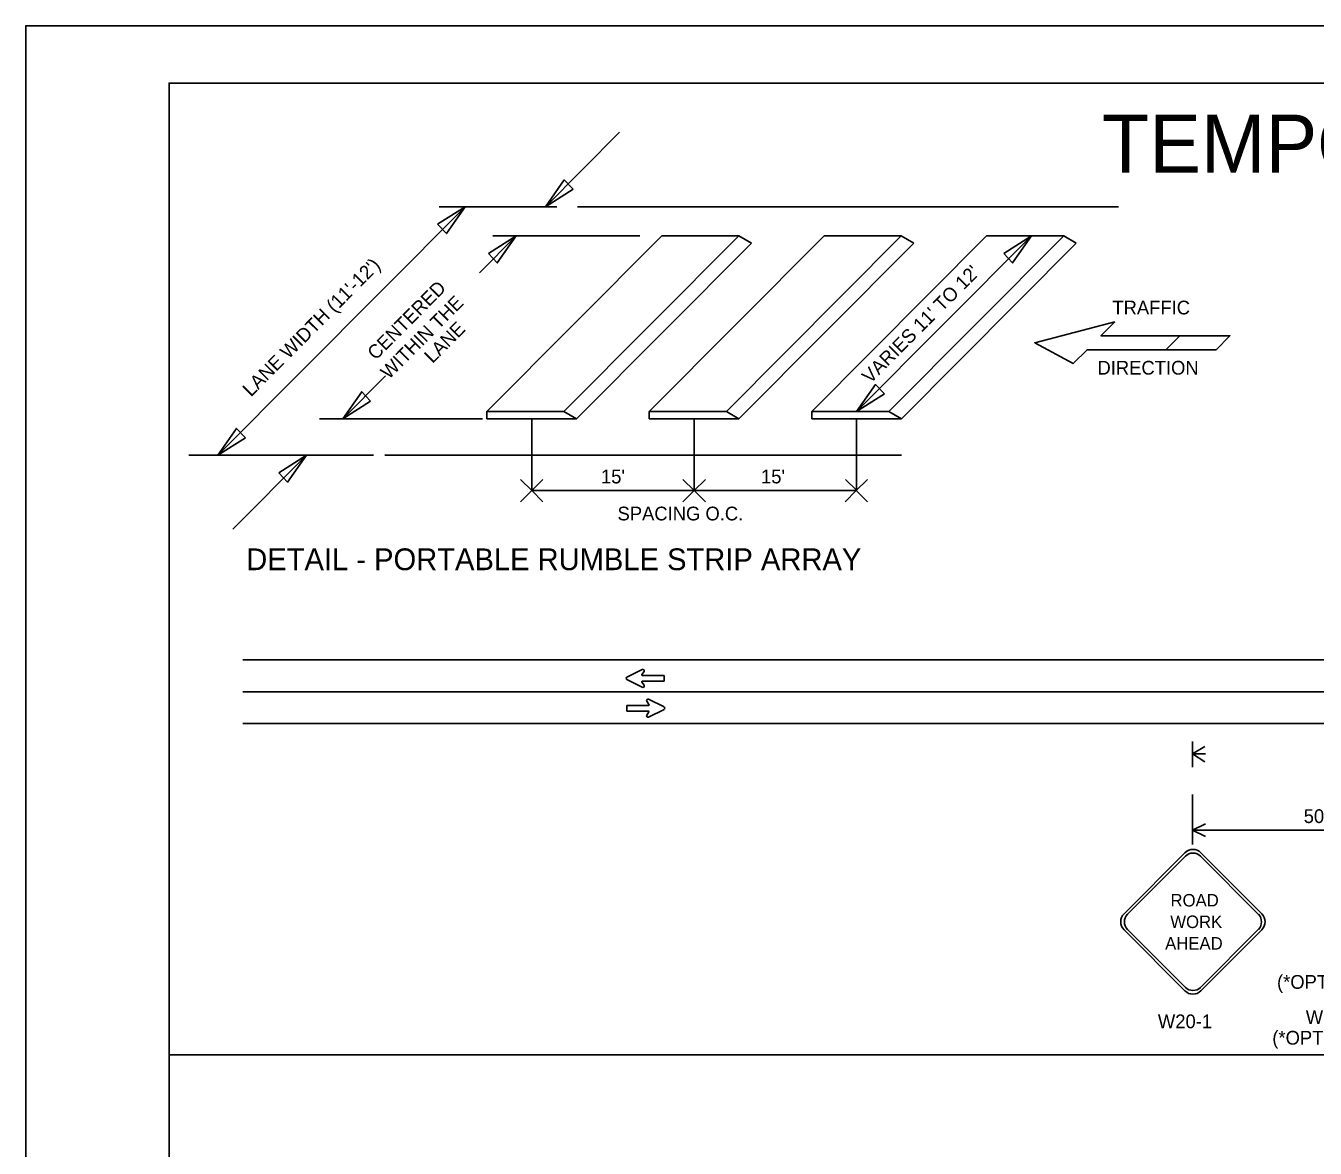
# Model space of a CAD drawing. Extents: x 0 to 34, y 0 to 22.
# Drawn here: x 0 to 11.25, y 12.21 to 22 of the extents above; entities that cross this region are included whole.
import ezdxf

# ---------------------------------------------------------------- set-up
doc = ezdxf.new("R2010")
doc.units = 0
for name, color, linetype in [('ANNO-SHT', 7, 'Continuous'), ('Level 1', 7, 'Continuous'), ('PlotBorder', 7, 'Continuous'), ('SHT-BNDRY', 7, 'Continuous'), ('SHT-FENCE', 7, 'Continuous')]:
    doc.layers.add(name, color=color, linetype=linetype)

msp = doc.modelspace()

# ---------------------------------------------------------------- linework, layer by layer
at = {"layer": 'Level 1'}
for p, q in [((4.532, 20.423), (5.18, 21.073)), ((3.834, 20.423), (1.674, 18.254)), ((4.633, 20.423), (3.606, 20.423)), ((5.547, 20.423), (4.811, 20.423)), ((9.163, 20.423), (5.547, 20.423)), ((9.163, 20.423), (9.532, 20.423)), ((3.957, 19.846), (4.278, 20.168)), ((5.547, 20.168), (4.022, 18.637)), ((5.357, 20.168), (4.075, 20.168)), ((6.22, 20.168), (4.694, 18.637)), ((6.964, 20.168), (5.439, 18.637)), ((6.22, 20.168), (5.547, 20.168)), ((7.637, 20.168), (6.111, 18.637)), ((6.33, 20.104), (6.22, 20.168)), ((8.381, 20.168), (6.856, 18.637)), ((7.637, 20.168), (6.964, 20.168)), ((8.772, 20.168), (7.247, 18.637)), ((9.054, 20.168), (7.528, 18.637)), ((7.746, 20.104), (7.637, 20.168)), ((9.054, 20.168), (8.381, 20.168)), ((9.163, 20.104), (9.054, 20.168)), ((4.804, 18.573), (6.33, 20.104)), ((6.221, 18.573), (7.746, 20.104)), ((7.638, 18.573), (9.163, 20.104)), ((9.499, 19.419), (8.801, 19.236)), ((9.378, 19.297), (9.499, 19.419)), ((8.801, 19.236), (9.135, 19.054)), ((10.067, 19.297), (9.378, 19.297)), ((9.945, 19.175), (10.067, 19.297)), ((10.067, 19.297), (10.503, 19.297)), ((10.382, 19.175), (10.503, 19.297)), ((9.135, 19.054), (9.257, 19.175)), ((9.945, 19.175), (9.257, 19.175)), ((9.945, 19.175), (10.382, 19.175)), ((2.765, 18.573), (3.138, 18.946)), ((3.984, 18.573), (2.562, 18.573)), ((3.548, 18.573), (3.577, 18.573)), ((4.694, 18.637), (4.022, 18.637)), ((4.022, 18.637), (4.022, 18.573)), ((4.804, 18.573), (4.022, 18.573)), ((4.413, 18.573), (4.413, 17.946)), ((4.804, 18.573), (4.694, 18.637)), ((6.111, 18.637), (5.439, 18.637)), ((5.439, 18.637), (5.439, 18.573)), ((6.221, 18.573), (5.439, 18.573)), ((5.83, 18.573), (5.83, 18.254)), ((6.221, 18.573), (6.111, 18.637)), ((7.528, 18.637), (6.856, 18.637)), ((6.856, 18.637), (6.856, 18.573)), ((7.638, 18.573), (6.856, 18.573)), ((7.247, 18.573), (7.247, 17.946)), ((7.638, 18.573), (7.528, 18.637)), ((3.032, 18.254), (1.422, 18.254)), ((1.806, 17.61), (2.448, 18.254)), ((4.022, 18.254), (3.133, 18.254)), ((7.638, 18.254), (4.022, 18.254)), ((5.83, 18.254), (5.83, 17.946)), ((4.413, 17.946), (4.315, 18.044)), ((4.413, 17.946), (4.511, 18.044)), ((5.83, 17.946), (5.732, 18.044)), ((5.83, 17.946), (5.928, 18.044)), ((7.249, 17.946), (7.151, 18.044)), ((7.244, 17.946), (7.342, 18.044)), ((4.315, 17.848), (4.413, 17.946)), ((7.247, 17.946), (4.413, 17.946)), ((4.511, 17.848), (4.413, 17.946)), ((5.732, 17.848), (5.83, 17.946)), ((5.928, 17.848), (5.83, 17.946)), ((7.146, 17.848), (7.244, 17.946)), ((7.342, 17.848), (7.244, 17.946)), ((1.894, 16.471), (18.088, 16.471)), ((1.894, 16.471), (18.741, 16.471)), ((5.244, 16.319), (5.377, 16.386)), ((5.244, 16.319), (5.377, 16.386)), ((5.393, 16.368), (5.375, 16.341)), ((5.393, 16.368), (5.375, 16.341)), ((5.567, 16.333), (5.379, 16.333)), ((5.379, 16.333), (5.567, 16.333)), ((5.567, 16.283), (5.567, 16.333)), ((5.567, 16.333), (5.567, 16.283)), ((5.243, 16.297), (5.377, 16.23)), ((5.377, 16.23), (5.243, 16.297)), ((5.369, 16.234), (5.369, 16.234)), ((5.393, 16.248), (5.375, 16.276)), ((5.375, 16.276), (5.393, 16.248)), ((5.567, 16.283), (5.378, 16.283)), ((5.567, 16.283), (5.378, 16.283)), ((1.894, 16.192), (18.088, 16.192)), ((1.894, 16.192), (18.741, 16.192)), ((5.417, 16.108), (5.436, 16.08)), ((5.436, 16.08), (5.417, 16.108)), ((5.567, 16.059), (5.433, 16.126)), ((5.433, 16.126), (5.567, 16.059)), ((5.441, 16.122), (5.441, 16.122)), ((5.243, 16.072), (5.432, 16.072)), ((5.243, 16.072), (5.243, 16.023)), ((5.243, 16.023), (5.243, 16.072)), ((5.243, 16.072), (5.432, 16.072)), ((5.243, 16.023), (5.432, 16.023)), ((5.432, 16.023), (5.243, 16.023)), ((5.417, 15.987), (5.436, 16.015)), ((5.417, 15.987), (5.436, 16.015)), ((5.567, 16.037), (5.433, 15.969)), ((5.567, 16.037), (5.433, 15.969)), ((1.894, 15.914), (18.088, 15.914)), ((1.894, 15.914), (18.741, 15.914)), ((10.178, 15.757), (10.178, 15.646)), ((10.178, 15.651), (10.285, 15.714)), ((10.178, 15.651), (10.284, 15.579)), ((10.178, 15.649), (10.29, 15.649)), ((10.178, 15.646), (10.178, 15.534)), ((10.178, 15.534), (10.178, 15.534)), ((10.178, 15.294), (10.178, 14.984)), ((10.178, 14.985), (10.178, 14.984)), ((10.178, 14.984), (12.492, 14.984)), ((10.178, 14.984), (10.178, 14.86)), ((9.581, 14.255), (10.111, 14.787)), ((9.611, 14.251), (10.115, 14.757)), ((10.247, 14.757), (10.751, 14.251)), ((10.251, 14.787), (10.781, 14.255)), ((10.111, 13.582), (9.581, 14.115)), ((10.115, 13.612), (9.611, 14.118)), ((10.751, 14.118), (10.247, 13.612)), ((10.781, 14.115), (10.251, 13.582)), ((1.25, 13.025), (21.968, 13.025))]:
    msp.add_line(p, q, dxfattribs=at)
for points in [[(4.774, 20.576), (4.697, 20.657), (4.532, 20.423)], [(3.592, 20.27), (3.669, 20.188), (3.834, 20.423)], [(4.036, 20.015), (4.113, 19.933), (4.278, 20.168)], [(8.53, 20.015), (8.608, 19.933), (8.772, 20.168)], [(9.499, 19.419), (8.801, 19.236), (9.135, 19.054), (9.257, 19.175), (9.945, 19.175), (10.067, 19.297), (9.378, 19.297)], [(9.945, 19.175), (10.382, 19.175), (10.503, 19.297), (10.067, 19.297)], [(3.007, 18.726), (2.93, 18.808), (2.765, 18.573)], [(7.489, 18.79), (7.411, 18.871), (7.247, 18.637)], [(1.916, 18.407), (1.839, 18.489), (1.674, 18.254)], [(2.206, 18.101), (2.284, 18.02), (2.448, 18.254)]]:
    msp.add_lwpolyline(points, close=True, dxfattribs=at)
msp.add_lwpolyline([(10.289, 15.04), (10.178, 14.984), (10.289, 14.928)], dxfattribs=at)
for centre, major_axis, start_param, end_param in [((5.249, 16.308), (0, 0.0124), 0.463604, 2.678408), ((5.249, 16.308), (0, 0.0124), 0.463604, 2.678408), ((5.379, 16.338), (0, -0.00495), 4.123952, 6.283395), ((5.383, 16.375), (0, 0.0124), 4.124596, 6.747043), ((5.383, 16.375), (0, 0.0124), 4.124596, 6.747043), ((5.379, 16.278), (0, -0.00495), 3.141803, 5.301246), ((5.383, 16.241), (0, 0.0124), 2.678155, 5.300602), ((5.383, 16.241), (0, 0.0124), 2.678155, 5.300602), ((5.428, 16.115), (0, -0.0124), 2.678155, 5.300602), ((5.428, 16.115), (0, -0.0124), 2.678155, 5.300602), ((5.428, 15.981), (0, -0.0124), 4.124596, 6.747043), ((5.428, 15.981), (0, -0.0124), 4.124596, 6.747043), ((5.432, 16.077), (0, 0.00495), 3.141803, 5.301246), ((5.432, 16.077), (0, 0.00495), 3.141803, 5.301246), ((5.432, 16.018), (0, 0.00495), 4.123952, 6.283395), ((5.432, 16.018), (0, 0.00495), 4.123952, 6.283395), ((5.561, 16.048), (0, -0.0124), 0.463604, 2.678408), ((5.561, 16.048), (0, -0.0124), 0.463604, 2.678408), ((10.181, 14.717), (0, 0.0991), 5.497787, 7.068583), ((10.181, 14.69), (0, 0.0941), 5.497787, 7.068583), ((9.65, 14.185), (0, -0.0991), 3.926991, 5.497787), ((9.677, 14.185), (0, -0.0941), 3.926991, 5.497787), ((10.685, 14.185), (0, 0.0941), 3.926991, 5.497787), ((10.711, 14.185), (0, 0.0991), 3.926991, 5.497787), ((10.181, 13.679), (0, 0.0941), 2.356194, 3.926991), ((10.181, 13.652), (0, 0.0991), 2.356194, 3.926991)]:
    msp.add_ellipse(centre, major_axis=major_axis, ratio=0.996122, start_param=start_param, end_param=end_param, dxfattribs=at)
at = {"layer": 'PlotBorder'}
msp.add_lwpolyline([(0, 0.001), (34, 0.001), (34, 22.001), (0, 22.001)], close=True, dxfattribs=at)
at = {"layer": 'SHT-BNDRY'}
msp.add_lwpolyline([(1.25, 0.501), (33.5, 0.501), (33.5, 21.501), (1.25, 21.501)], close=True, dxfattribs=at)
at = {"layer": 'SHT-FENCE'}
msp.add_lwpolyline([(0, 22.001), (34, 22.001), (34, 0.001), (0, 0.001)], close=True, dxfattribs=at)

# ---------------------------------------------------------------- texts
at = {"layer": 'ANNO-SHT'}
msp.add_text('TEMPORARY TRAFFIC CONTROL PLAN SHEET', height=0.50546, dxfattribs=at).set_placement((9.387, 20.72))
at = {"layer": 'Level 1'}
for s, p in [("LANE WIDTH (11'-12')", (1.964, 18.759)), ("VARIES 11' TO 12'", (7.366, 18.873)), ('CENTERED', (3.052, 19.078)), ('WITHIN THE', (3.167, 18.911)), ('LANE', (3.548, 19.05))]:
    msp.add_text(s, height=0.12, rotation=45.1113, dxfattribs=at).set_placement(p)
for s, height, p in [('TRAFFIC', 0.12, (9.478, 19.483)), ('DIRECTION', 0.12, (9.348, 18.958)), ("15'  ", 0.12, (5.017, 18.009)), ("15'  ", 0.12, (6.413, 18.009)), (' SPACING O.C.', 0.12, (5.117, 17.686)), ('DETAIL - PORTABLE RUMBLE STRIP ARRAY', 0.19, (1.923, 17.252)), ("500'", 0.12, (11.147, 15.046)), ('ROAD', 0.109, (9.985, 14.318)), ('WORK', 0.109, (9.983, 14.13)), ('AHEAD', 0.109, (9.938, 13.942)), ('(*OPTIONAL)', 0.12, (10.914, 13.6)), ('W8-15P', 0.12, (11.165, 13.293)), ('W20-1', 0.12, (9.875, 13.256)), ('(*OPTIONAL)', 0.12, (10.873, 13.113))]:
    msp.add_text(s, height=height, dxfattribs=at).set_placement(p)

doc.saveas('drawing.dxf')
